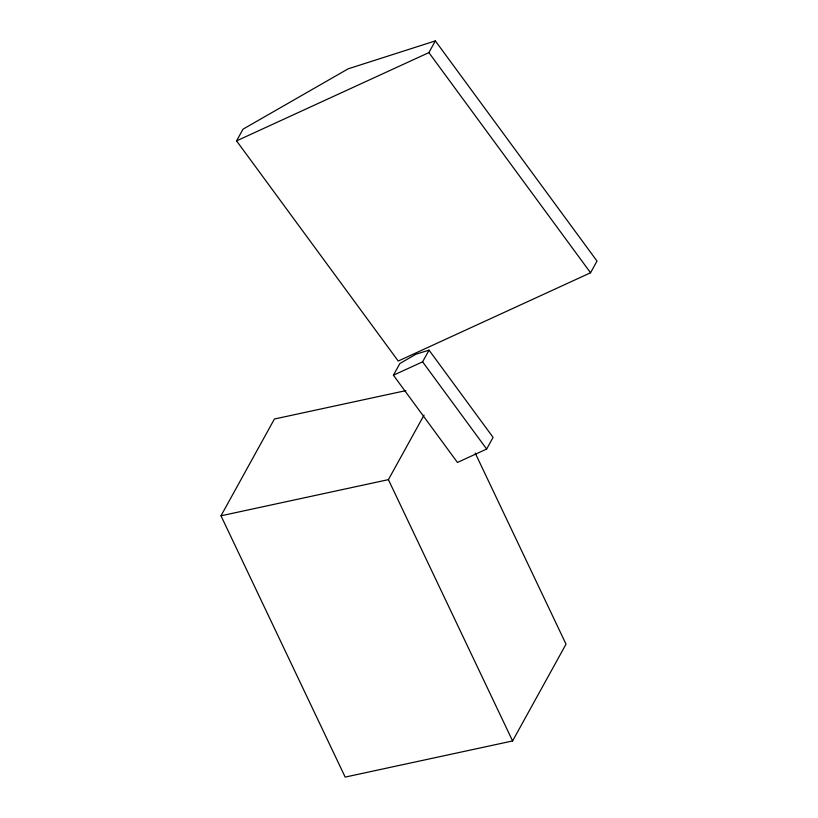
<?xml version="1.0" encoding="UTF-8"?>
<svg xmlns="http://www.w3.org/2000/svg" width="818" height="818" viewBox="0 0 818 818"><rect width="100%" height="100%" fill="white"/><g stroke="black" fill="none" stroke-linecap="round" stroke-linejoin="round"><path stroke-width="1.23" d="M236.566 140.88L243.028 129.172L348.141 68.835L435.35 40.9L597.007 261.065L590.555 272.772L398.233 361.045L236.566 140.88L428.888 52.608L435.35 40.9M475.207 453.08L566.025 644.165L512.6 740.955L345.176 777.1L220.993 515.8L274.419 419.01L405.871 390.626M393.417 375.217L399.849 363.55L415.902 354.214L429.041 350.155L493.09 437.385L486.649 449.051L457.466 462.446L393.417 375.217L422.599 361.822L429.041 350.155M220.993 515.8L388.407 479.645L424.031 415.125M428.888 52.608L590.555 272.772M422.599 361.822L486.649 449.051M388.407 479.645L512.6 740.955"/></g></svg>
